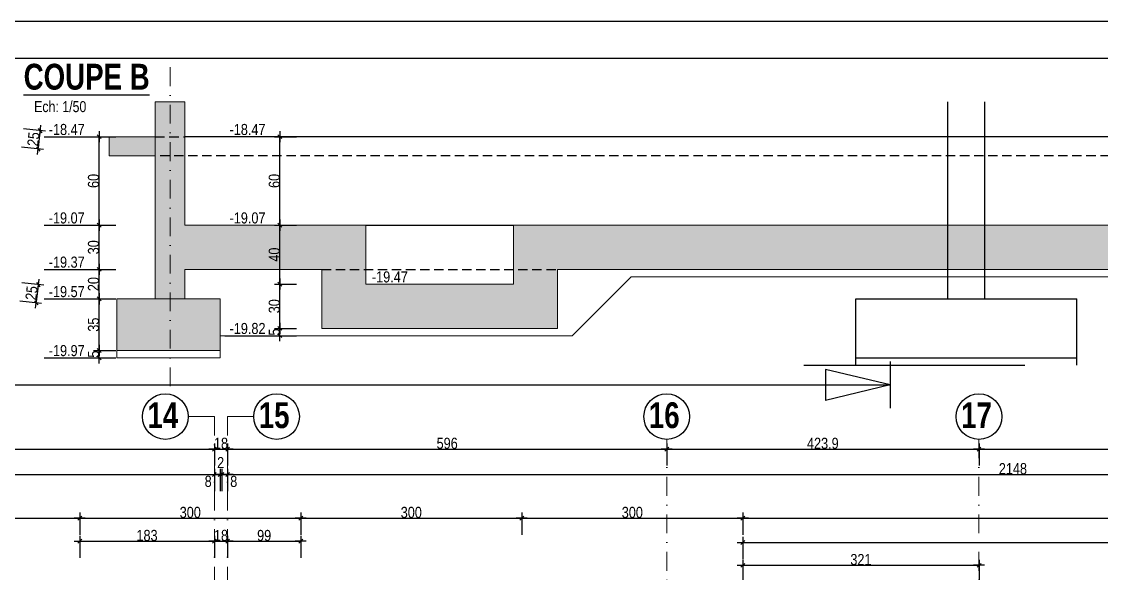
# Model space of a CAD drawing. Header units: centimetres. Extents: x -40 to 58779, y 2083 to 6283.
# Drawn here: x 54883 to 56349, y 5534 to 6283 of the extents above; entities that cross this region are included whole.
import ezdxf
from ezdxf.enums import TextEntityAlignment as Align

# ---------------------------------------------------------------- set-up
doc = ezdxf.new("R2010")
doc.units = ezdxf.units.CM
doc.header["$PDMODE"] = 1
doc.header["$PDSIZE"] = -2
doc.linetypes.add('CACHEX2', pattern=[19.05, 12.7, -6.35])
doc.linetypes.add('TIRETPTX2', pattern=[50.8, 25.4, -12.7, 0, -12.7])
for name, color, linetype in [('01_cote_gen', 4, 'Continuous'), ('01_linteaux', 2, 'Continuous'), ('01_poch_BN', 9, 'Continuous'), ('01_texte', 230, 'Continuous'), ('AA_COTES', 2, 'Continuous')]:
    doc.layers.add(name, color=color, linetype=linetype)
doc.layers.add('01_murs_coup', color=5, linetype='Continuous', lineweight=60)
doc.layers.add('01_tram_axes', color=2, linetype='TIRETPTX2', lineweight=9)
doc.styles.add('Arial Narrow', font='ARIALN.TTF')
doc.styles.add('impact', font='impact.ttf')
doc.styles.add('MATTE_TXT', font='arial.ttf')
doc.styles.add('STYLE2', font='ARIALN.TTF')
doc.dimstyles.new('JB25', dxfattribs={"dimscale": 0.1, "dimtxt": 150, "dimasz": 15, "dimexe": 0.1, "dimexo": 0.1, "dimgap": 0.09, "dimtad": 1, "dimdec": 1, "dimlfac": 0.5, "dimdsep": 46, "dimtxsty": 'STYLE2', "dimblk1": 'BOND_G', "dimblk2": 'BOND_D', "dimsah": 1, "dimcen": 1.5, "dimdle": 0.01, "dimse1": 1, "dimse2": 1, "dimclrd": 4, "dimclre": 2, "dimclrt": 6, "dimazin": 2, "dimtfac": 2.333333, "dimtdec": 1, "dimtix": 1, "dimtmove": 2, "dimatfit": 3, "dimldrblk": 'BOND_G', "dimfxl": 1, "dimtolj": 1, "dimtzin": 0, "dimarcsym": 0})
doc.dimstyles.new('JB50', dxfattribs={"dimscale": 0.1, "dimtxt": 150, "dimasz": 15, "dimexe": 0.1, "dimexo": 0.1, "dimgap": 0.09, "dimtad": 1, "dimdec": 1, "dimdsep": 46, "dimtxsty": 'STYLE2', "dimblk1": 'BOND_G', "dimblk2": 'BOND_D', "dimsah": 1, "dimcen": 1.5, "dimdle": 0.01, "dimse1": 1, "dimse2": 1, "dimclrd": 4, "dimclre": 2, "dimclrt": 6, "dimazin": 2, "dimtfac": 2.333333, "dimtdec": 1, "dimtix": 1, "dimtmove": 2, "dimatfit": 3, "dimldrblk": 'BOND_G', "dimfxl": 1, "dimtolj": 1, "dimtzin": 0, "dimarcsym": 0})

# ---------------------------------------------------------------- blocks, each defined once
blk = doc.blocks.new('BOND_G')
at = {"layer": 'AA_COTES', "color": 0}
for p, q in [((0, -5), (0, 15)), ((5, 0), (-5, 0)), ((1.77, 1.77), (-1.77, -1.77))]:
    blk.add_line(p, q, dxfattribs=at)
blk = doc.blocks.new('BOND_D')
at = {"layer": 'AA_COTES', "color": 0}
for p, q in [((5, 0), (-5, 0)), ((-1.77, -1.77), (1.77, 1.77)), ((0, 5), (0, -15))]:
    blk.add_line(p, q, dxfattribs=at)
blk = doc.blocks.new('*D1479')
at = {"layer": '01_cote_gen', "color": 4, "lineweight": -2, "transparency": 16777216}
blk.add_line((54543.4, 5703), (55143.4, 5703), dxfattribs=at)
at = {"layer": 'Defpoints', "color": 0, "lineweight": 0, "transparency": 16777216}
for p in [(55144.9, 5703), (55144.9, 5703), (54541.9, 5680.5)]:
    blk.add_point(p, dxfattribs=at)
at = {"layer": '01_cote_gen', "color": 4, "lineweight": -2, "transparency": 16777216, "xscale": 1.5, "yscale": 1.5, "zscale": 1.5, "rotation": 180}
blk.add_blockref('BOND_G', (54541.9, 5703), dxfattribs=at)
at = {"layer": '01_cote_gen', "color": 4, "lineweight": -2, "transparency": 16777216, "xscale": 1.5, "yscale": 1.5, "zscale": 1.5}
blk.add_blockref('BOND_D', (55144.9, 5703), dxfattribs=at)
at = {"layer": '01_cote_gen', "color": 6, "transparency": 16777216, "insert": (54843.4, 5710.7), "char_height": 15, "attachment_point": 5, "style": 'STYLE2'}
blk.add_mtext('\\A1;603', dxfattribs=at)
blk = doc.blocks.new('*D1480')
at = {"layer": '01_cote_gen', "color": 4, "lineweight": -2, "transparency": 16777216}
blk.add_line((55146.4, 5703), (55161.4, 5703), dxfattribs=at)
at = {"layer": 'Defpoints', "color": 0, "lineweight": 0, "transparency": 16777216}
for p in [(55162.9, 5703), (55162.9, 5695.9), (55144.9, 5680.5)]:
    blk.add_point(p, dxfattribs=at)
at = {"layer": '01_cote_gen', "color": 4, "lineweight": -2, "transparency": 16777216, "xscale": 1.5, "yscale": 1.5, "zscale": 1.5, "rotation": 180}
blk.add_blockref('BOND_G', (55144.9, 5703), dxfattribs=at)
at = {"layer": '01_cote_gen', "color": 4, "lineweight": -2, "transparency": 16777216, "xscale": 1.5, "yscale": 1.5, "zscale": 1.5}
blk.add_blockref('BOND_D', (55162.9, 5703), dxfattribs=at)
at = {"layer": '01_cote_gen', "color": 6, "transparency": 16777216, "insert": (55153.9, 5710.7), "char_height": 15, "attachment_point": 5, "style": 'STYLE2'}
blk.add_mtext('\\A1;18', dxfattribs=at)
blk = doc.blocks.new('*D1483')
at = {"layer": '01_cote_gen', "color": 4, "lineweight": -2, "transparency": 16777216}
blk.add_line((55164.4, 5703), (55757.4, 5703), dxfattribs=at)
at = {"layer": 'Defpoints', "color": 0, "lineweight": 0, "transparency": 16777216}
for p in [(55758.9, 5703), (55162.9, 5628.6), (55758.9, 5621)]:
    blk.add_point(p, dxfattribs=at)
at = {"layer": '01_cote_gen', "color": 4, "lineweight": -2, "transparency": 16777216, "xscale": 1.5, "yscale": 1.5, "zscale": 1.5, "rotation": 180}
blk.add_blockref('BOND_G', (55162.9, 5703), dxfattribs=at)
at = {"layer": '01_cote_gen', "color": 4, "lineweight": -2, "transparency": 16777216, "xscale": 1.5, "yscale": 1.5, "zscale": 1.5}
blk.add_blockref('BOND_D', (55758.9, 5703), dxfattribs=at)
at = {"layer": '01_cote_gen', "color": 6, "transparency": 16777216, "insert": (55460.9, 5710.7), "char_height": 15, "attachment_point": 5, "style": 'STYLE2'}
blk.add_mtext('\\A1;596', dxfattribs=at)
blk = doc.blocks.new('*D1484')
at = {"layer": '01_cote_gen', "color": 4, "lineweight": -2, "transparency": 16777216}
blk.add_line((55760.4, 5703), (56181.3, 5703), dxfattribs=at)
at = {"layer": 'Defpoints', "color": 0, "lineweight": 0, "transparency": 16777216}
for p in [(56182.8, 5703), (55758.9, 5695.5), (56182.8, 5687)]:
    blk.add_point(p, dxfattribs=at)
at = {"layer": '01_cote_gen', "color": 4, "lineweight": -2, "transparency": 16777216, "xscale": 1.5, "yscale": 1.5, "zscale": 1.5, "rotation": 180}
blk.add_blockref('BOND_G', (55758.9, 5703), dxfattribs=at)
at = {"layer": '01_cote_gen', "color": 4, "lineweight": -2, "transparency": 16777216, "xscale": 1.5, "yscale": 1.5, "zscale": 1.5}
blk.add_blockref('BOND_D', (56182.8, 5703), dxfattribs=at)
at = {"layer": '01_cote_gen', "color": 6, "transparency": 16777216, "insert": (55970.8, 5710.7), "char_height": 15, "attachment_point": 5, "style": 'STYLE2'}
blk.add_mtext('\\A1;423.9', dxfattribs=at)
blk = doc.blocks.new('*D1485')
at = {"layer": '01_cote_gen', "color": 4, "lineweight": -2, "transparency": 16777216}
blk.add_line((56184.3, 5703), (56781.3, 5703), dxfattribs=at)
at = {"layer": 'Defpoints', "color": 0, "lineweight": 0, "transparency": 16777216}
for p in [(56782.8, 5703), (56182.8, 5605.4), (56782.8, 5605.4)]:
    blk.add_point(p, dxfattribs=at)
at = {"layer": '01_cote_gen', "color": 4, "lineweight": -2, "transparency": 16777216, "xscale": 1.5, "yscale": 1.5, "zscale": 1.5, "rotation": 180}
blk.add_blockref('BOND_G', (56182.8, 5703), dxfattribs=at)
at = {"layer": '01_cote_gen', "color": 4, "lineweight": -2, "transparency": 16777216, "xscale": 1.5, "yscale": 1.5, "zscale": 1.5}
blk.add_blockref('BOND_D', (56782.8, 5703), dxfattribs=at)
at = {"layer": '01_cote_gen', "color": 6, "transparency": 16777216, "insert": (56482.8, 5710.7), "char_height": 15, "attachment_point": 5, "style": 'STYLE2'}
blk.add_mtext('\\A1;600.1', dxfattribs=at)
blk = doc.blocks.new('*D1487')
at = {"layer": '01_cote_gen', "color": 4, "lineweight": -2, "transparency": 16777216}
blk.add_line((51553.7, 5668.6), (55151.4, 5668.6), dxfattribs=at)
at = {"layer": 'Defpoints', "color": 0, "lineweight": 0, "transparency": 16777216}
for p in [(55152.9, 5668.6), (51552.2, 5480.7), (55152.9, 5479.6)]:
    blk.add_point(p, dxfattribs=at)
at = {"layer": '01_cote_gen', "color": 4, "lineweight": -2, "transparency": 16777216, "xscale": 1.5, "yscale": 1.5, "zscale": 1.5, "rotation": 180}
blk.add_blockref('BOND_G', (51552.2, 5668.6), dxfattribs=at)
at = {"layer": '01_cote_gen', "color": 4, "lineweight": -2, "transparency": 16777216, "xscale": 1.5, "yscale": 1.5, "zscale": 1.5}
blk.add_blockref('BOND_D', (55152.9, 5668.6), dxfattribs=at)
at = {"layer": '01_cote_gen', "color": 6, "lineweight": 0, "transparency": 16777216, "insert": (53352.5, 5676.3), "char_height": 15, "attachment_point": 5, "style": 'STYLE2'}
blk.add_mtext('\\A1;3600.7', dxfattribs=at)
blk = doc.blocks.new('*D1488')
at = {"layer": '01_cote_gen', "color": 4, "lineweight": -2, "transparency": 16777216}
for p, q in [((55151.4, 5668.6), (55149.9, 5668.6)), ((55154.9, 5668.6), (55152.9, 5668.6)), ((55156.4, 5668.6), (55157.9, 5668.6))]:
    blk.add_line(p, q, dxfattribs=at)
at = {"layer": 'Defpoints', "color": 0, "lineweight": 0, "transparency": 16777216}
for p in [(55152.9, 5668.6), (55152.9, 5479.6), (55154.9, 5479.6)]:
    blk.add_point(p, dxfattribs=at)
at = {"layer": '01_cote_gen', "color": 4, "lineweight": -2, "transparency": 16777216, "xscale": 1.5, "yscale": 1.5, "zscale": 1.5}
blk.add_blockref('BOND_D', (55152.9, 5668.6), dxfattribs=at)
at = {"layer": '01_cote_gen', "color": 4, "lineweight": -2, "transparency": 16777216, "xscale": 1.5, "yscale": 1.5, "zscale": 1.5, "rotation": 180}
blk.add_blockref('BOND_G', (55154.9, 5668.6), dxfattribs=at)
at = {"layer": '01_cote_gen', "color": 6, "lineweight": 0, "transparency": 16777216, "insert": (55153.4, 5684.7), "char_height": 15, "attachment_point": 5, "style": 'STYLE2'}
blk.add_mtext('\\A1;2', dxfattribs=at)
blk = doc.blocks.new('*D1489')
at = {"layer": '01_cote_gen', "color": 4, "lineweight": -2, "transparency": 16777216}
blk.add_line((55156.4, 5668.6), (57301.3, 5668.6), dxfattribs=at)
at = {"layer": 'Defpoints', "color": 0, "lineweight": 0, "transparency": 16777216}
for p in [(57302.8, 5668.6), (55154.9, 5479.6), (57302.8, 5460.9)]:
    blk.add_point(p, dxfattribs=at)
at = {"layer": '01_cote_gen', "color": 4, "lineweight": -2, "transparency": 16777216, "xscale": 1.5, "yscale": 1.5, "zscale": 1.5, "rotation": 180}
blk.add_blockref('BOND_G', (55154.9, 5668.6), dxfattribs=at)
at = {"layer": '01_cote_gen', "color": 4, "lineweight": -2, "transparency": 16777216, "xscale": 1.5, "yscale": 1.5, "zscale": 1.5}
blk.add_blockref('BOND_D', (57302.8, 5668.6), dxfattribs=at)
at = {"layer": '01_cote_gen', "color": 6, "lineweight": 0, "transparency": 16777216, "insert": (56228.8, 5676.3), "char_height": 15, "attachment_point": 5, "style": 'STYLE2'}
blk.add_mtext('\\A1;2148', dxfattribs=at)
blk = doc.blocks.new('*D1490')
at = {"layer": '01_cote_gen', "color": 4, "lineweight": -2, "transparency": 16777216}
blk.add_line((55156.4, 5668.6), (55161.4, 5668.6), dxfattribs=at)
at = {"layer": 'Defpoints', "color": 0, "lineweight": 0, "transparency": 16777216}
for p in [(55162.9, 5668.6), (55154.9, 5652.1), (55162.9, 5638.8)]:
    blk.add_point(p, dxfattribs=at)
at = {"layer": '01_cote_gen', "color": 4, "lineweight": -2, "transparency": 16777216, "xscale": 1.5, "yscale": 1.5, "zscale": 1.5, "rotation": 180}
blk.add_blockref('BOND_G', (55154.9, 5668.6), dxfattribs=at)
at = {"layer": '01_cote_gen', "color": 4, "lineweight": -2, "transparency": 16777216, "xscale": 1.5, "yscale": 1.5, "zscale": 1.5}
blk.add_blockref('BOND_D', (55162.9, 5668.6), dxfattribs=at)
at = {"layer": '01_cote_gen', "color": 6, "lineweight": 0, "transparency": 16777216, "insert": (55171.2, 5659), "char_height": 15, "attachment_point": 5, "style": 'STYLE2'}
blk.add_mtext('\\A1;8', dxfattribs=at)
blk = doc.blocks.new('*D1491')
at = {"layer": '01_cote_gen', "color": 4, "lineweight": -2, "transparency": 16777216}
blk.add_line((55146.4, 5668.6), (55151.4, 5668.6), dxfattribs=at)
at = {"layer": 'Defpoints', "color": 0, "lineweight": 0, "transparency": 16777216}
for p in [(55152.9, 5668.6), (55144.9, 5434.9), (55152.9, 5434.9)]:
    blk.add_point(p, dxfattribs=at)
at = {"layer": '01_cote_gen', "color": 4, "lineweight": -2, "transparency": 16777216, "xscale": 1.5, "yscale": 1.5, "zscale": 1.5, "rotation": 180}
blk.add_blockref('BOND_G', (55144.9, 5668.6), dxfattribs=at)
at = {"layer": '01_cote_gen', "color": 4, "lineweight": -2, "transparency": 16777216, "xscale": 1.5, "yscale": 1.5, "zscale": 1.5}
blk.add_blockref('BOND_D', (55152.9, 5668.6), dxfattribs=at)
at = {"layer": '01_cote_gen', "color": 6, "lineweight": 0, "transparency": 16777216, "insert": (55136.5, 5659.1), "char_height": 15, "attachment_point": 5, "style": 'STYLE2'}
blk.add_mtext('\\A1;8', dxfattribs=at)
blk = doc.blocks.new('*D1512')
at = {"layer": '01_cote_gen', "color": 4, "lineweight": -2, "transparency": 16777216}
blk.add_line((54663.7, 5609.3), (54960.7, 5609.3), dxfattribs=at)
at = {"layer": 'Defpoints', "color": 0, "lineweight": 0, "transparency": 16777216}
for p in [(54662.2, 5618.7), (54962.2, 5609.3), (54962.2, 5425.5)]:
    blk.add_point(p, dxfattribs=at)
at = {"layer": '01_cote_gen', "color": 4, "lineweight": -2, "transparency": 16777216, "xscale": 1.5, "yscale": 1.5, "zscale": 1.5, "rotation": 180}
blk.add_blockref('BOND_G', (54662.2, 5609.3), dxfattribs=at)
at = {"layer": '01_cote_gen', "color": 4, "lineweight": -2, "transparency": 16777216, "xscale": 1.5, "yscale": 1.5, "zscale": 1.5}
blk.add_blockref('BOND_D', (54962.2, 5609.3), dxfattribs=at)
at = {"layer": '01_cote_gen', "color": 6, "transparency": 16777216, "insert": (54812.2, 5617), "char_height": 15, "attachment_point": 5, "style": 'STYLE2'}
blk.add_mtext('\\A1;300', dxfattribs=at)
blk = doc.blocks.new('*D1515')
at = {"layer": '01_cote_gen', "color": 4, "lineweight": -2, "transparency": 16777216}
blk.add_line((54963.7, 5609.3), (55260.7, 5609.3), dxfattribs=at)
at = {"layer": 'Defpoints', "color": 0, "lineweight": 0, "transparency": 16777216}
for p in [(54962.2, 5616.9), (55262.2, 5609.3), (55262.2, 5400.8)]:
    blk.add_point(p, dxfattribs=at)
at = {"layer": '01_cote_gen', "color": 4, "lineweight": -2, "transparency": 16777216, "xscale": 1.5, "yscale": 1.5, "zscale": 1.5, "rotation": 180}
blk.add_blockref('BOND_G', (54962.2, 5609.3), dxfattribs=at)
at = {"layer": '01_cote_gen', "color": 4, "lineweight": -2, "transparency": 16777216, "xscale": 1.5, "yscale": 1.5, "zscale": 1.5}
blk.add_blockref('BOND_D', (55262.2, 5609.3), dxfattribs=at)
at = {"layer": '01_cote_gen', "color": 6, "transparency": 16777216, "insert": (55112.2, 5617), "char_height": 15, "attachment_point": 5, "style": 'STYLE2'}
blk.add_mtext('\\A1;300', dxfattribs=at)
blk = doc.blocks.new('*D1516')
at = {"layer": '01_cote_gen', "color": 4, "lineweight": -2, "transparency": 16777216}
blk.add_line((55263.7, 5609.3), (55560.7, 5609.3), dxfattribs=at)
at = {"layer": 'Defpoints', "color": 0, "lineweight": 0, "transparency": 16777216}
for p in [(55262.2, 5618.1), (55562.2, 5609.3), (55562.2, 5377.2)]:
    blk.add_point(p, dxfattribs=at)
at = {"layer": '01_cote_gen', "color": 4, "lineweight": -2, "transparency": 16777216, "xscale": 1.5, "yscale": 1.5, "zscale": 1.5, "rotation": 180}
blk.add_blockref('BOND_G', (55262.2, 5609.3), dxfattribs=at)
at = {"layer": '01_cote_gen', "color": 4, "lineweight": -2, "transparency": 16777216, "xscale": 1.5, "yscale": 1.5, "zscale": 1.5}
blk.add_blockref('BOND_D', (55562.2, 5609.3), dxfattribs=at)
at = {"layer": '01_cote_gen', "color": 6, "transparency": 16777216, "insert": (55412.2, 5617), "char_height": 15, "attachment_point": 5, "style": 'STYLE2'}
blk.add_mtext('\\A1;300', dxfattribs=at)
blk = doc.blocks.new('*D1517')
at = {"layer": '01_cote_gen', "color": 4, "lineweight": -2, "transparency": 16777216}
blk.add_line((55164.4, 5578), (55260.7, 5578), dxfattribs=at)
at = {"layer": 'Defpoints', "color": 0, "lineweight": 0, "transparency": 16777216}
for p in [(55262.2, 5578), (55162.9, 5566.8), (55262.2, 5566.8)]:
    blk.add_point(p, dxfattribs=at)
at = {"layer": '01_cote_gen', "color": 4, "lineweight": -2, "transparency": 16777216, "xscale": 1.5, "yscale": 1.5, "zscale": 1.5, "rotation": 180}
blk.add_blockref('BOND_G', (55162.9, 5578), dxfattribs=at)
at = {"layer": '01_cote_gen', "color": 4, "lineweight": -2, "transparency": 16777216, "xscale": 1.5, "yscale": 1.5, "zscale": 1.5}
blk.add_blockref('BOND_D', (55262.2, 5578), dxfattribs=at)
at = {"layer": '01_cote_gen', "color": 6, "transparency": 16777216, "insert": (55212.5, 5585.7), "char_height": 15, "attachment_point": 5, "style": 'STYLE2'}
blk.add_mtext('\\A1;99', dxfattribs=at)
blk = doc.blocks.new('*D1518')
at = {"layer": '01_cote_gen', "color": 4, "lineweight": -2, "transparency": 16777216}
blk.add_line((54963.7, 5578), (55143.4, 5578), dxfattribs=at)
at = {"layer": 'Defpoints', "color": 0, "lineweight": 0, "transparency": 16777216}
for p in [(54962.2, 5586.8), (55144.9, 5578), (55144.9, 5542.5)]:
    blk.add_point(p, dxfattribs=at)
at = {"layer": '01_cote_gen', "color": 4, "lineweight": -2, "transparency": 16777216, "xscale": 1.5, "yscale": 1.5, "zscale": 1.5, "rotation": 180}
blk.add_blockref('BOND_G', (54962.2, 5578), dxfattribs=at)
at = {"layer": '01_cote_gen', "color": 4, "lineweight": -2, "transparency": 16777216, "xscale": 1.5, "yscale": 1.5, "zscale": 1.5}
blk.add_blockref('BOND_D', (55144.9, 5578), dxfattribs=at)
at = {"layer": '01_cote_gen', "color": 6, "transparency": 16777216, "insert": (55053.5, 5585.7), "char_height": 15, "attachment_point": 5, "style": 'STYLE2'}
blk.add_mtext('\\A1;183', dxfattribs=at)
blk = doc.blocks.new('*D1519')
at = {"layer": '01_cote_gen', "color": 4, "lineweight": -2, "transparency": 16777216}
blk.add_line((55146.4, 5578), (55161.4, 5578), dxfattribs=at)
at = {"layer": 'Defpoints', "color": 0, "lineweight": 0, "transparency": 16777216}
for p in [(55144.9, 5570.5), (55162.9, 5578), (55162.9, 5570.5)]:
    blk.add_point(p, dxfattribs=at)
at = {"layer": '01_cote_gen', "color": 4, "lineweight": -2, "transparency": 16777216, "xscale": 1.5, "yscale": 1.5, "zscale": 1.5, "rotation": 180}
blk.add_blockref('BOND_G', (55144.9, 5578), dxfattribs=at)
at = {"layer": '01_cote_gen', "color": 4, "lineweight": -2, "transparency": 16777216, "xscale": 1.5, "yscale": 1.5, "zscale": 1.5}
blk.add_blockref('BOND_D', (55162.9, 5578), dxfattribs=at)
at = {"layer": '01_cote_gen', "color": 6, "transparency": 16777216, "insert": (55153.9, 5585.7), "char_height": 15, "attachment_point": 5, "style": 'STYLE2'}
blk.add_mtext('\\A1;18', dxfattribs=at)
blk = doc.blocks.new('*D1520')
at = {"layer": '01_cote_gen', "color": 4, "lineweight": -2, "transparency": 16777216}
blk.add_line((55563.7, 5609.3), (55860.7, 5609.3), dxfattribs=at)
at = {"layer": 'Defpoints', "color": 0, "lineweight": 0, "transparency": 16777216}
for p in [(55562.2, 5616.8), (55862.2, 5609.3), (55862.2, 5443)]:
    blk.add_point(p, dxfattribs=at)
at = {"layer": '01_cote_gen', "color": 4, "lineweight": -2, "transparency": 16777216, "xscale": 1.5, "yscale": 1.5, "zscale": 1.5, "rotation": 180}
blk.add_blockref('BOND_G', (55562.2, 5609.3), dxfattribs=at)
at = {"layer": '01_cote_gen', "color": 4, "lineweight": -2, "transparency": 16777216, "xscale": 1.5, "yscale": 1.5, "zscale": 1.5}
blk.add_blockref('BOND_D', (55862.2, 5609.3), dxfattribs=at)
at = {"layer": '01_cote_gen', "color": 6, "transparency": 16777216, "insert": (55712.2, 5617), "char_height": 15, "attachment_point": 5, "style": 'STYLE2'}
blk.add_mtext('\\A1;300', dxfattribs=at)
blk = doc.blocks.new('*D1521')
at = {"layer": '01_cote_gen', "color": 4, "lineweight": -2, "transparency": 16777216}
blk.add_line((55863.7, 5609.3), (57320.6, 5609.3), dxfattribs=at)
at = {"layer": 'Defpoints', "color": 0, "lineweight": 0, "transparency": 16777216}
for p in [(55862.2, 5617.7), (57322.1, 5609.3), (57322.1, 5440.7)]:
    blk.add_point(p, dxfattribs=at)
at = {"layer": '01_cote_gen', "color": 4, "lineweight": -2, "transparency": 16777216, "xscale": 1.5, "yscale": 1.5, "zscale": 1.5, "rotation": 180}
blk.add_blockref('BOND_G', (55862.2, 5609.3), dxfattribs=at)
at = {"layer": '01_cote_gen', "color": 4, "lineweight": -2, "transparency": 16777216, "xscale": 1.5, "yscale": 1.5, "zscale": 1.5}
blk.add_blockref('BOND_D', (57322.1, 5609.3), dxfattribs=at)
at = {"layer": '01_cote_gen', "color": 6, "transparency": 16777216, "insert": (56592.1, 5617), "char_height": 15, "attachment_point": 5, "style": 'STYLE2'}
blk.add_mtext('\\A1;1460', dxfattribs=at)
blk = doc.blocks.new('*D1522')
at = {"layer": '01_cote_gen', "color": 4, "lineweight": -2, "transparency": 16777216}
blk.add_line((55863.7, 5576.3), (57270.3, 5576.3), dxfattribs=at)
at = {"layer": 'Defpoints', "color": 0, "lineweight": 0, "transparency": 16777216}
for p in [(55862.2, 5586.8), (57271.8, 5576.3), (57271.8, 5440.7)]:
    blk.add_point(p, dxfattribs=at)
at = {"layer": '01_cote_gen', "color": 4, "lineweight": -2, "transparency": 16777216, "xscale": 1.5, "yscale": 1.5, "zscale": 1.5, "rotation": 180}
blk.add_blockref('BOND_G', (55862.2, 5576.3), dxfattribs=at)
at = {"layer": '01_cote_gen', "color": 4, "lineweight": -2, "transparency": 16777216, "xscale": 1.5, "yscale": 1.5, "zscale": 1.5}
blk.add_blockref('BOND_D', (57271.8, 5576.3), dxfattribs=at)
at = {"layer": '01_cote_gen', "color": 6, "transparency": 16777216, "insert": (56567, 5583.9), "char_height": 15, "attachment_point": 5, "style": 'STYLE2'}
blk.add_mtext('\\A1;1409.7', dxfattribs=at)
blk = doc.blocks.new('*D1523')
at = {"layer": '01_cote_gen', "color": 4, "lineweight": -2, "transparency": 16777216}
blk.add_line((55863.7, 5545.3), (56181.4, 5545.3), dxfattribs=at)
at = {"layer": 'Defpoints', "color": 0, "lineweight": 0, "transparency": 16777216}
for p in [(55862.2, 5553.8), (56182.9, 5545.3), (56182.9, 5537.3)]:
    blk.add_point(p, dxfattribs=at)
at = {"layer": '01_cote_gen', "color": 4, "lineweight": -2, "transparency": 16777216, "xscale": 1.5, "yscale": 1.5, "zscale": 1.5, "rotation": 180}
blk.add_blockref('BOND_G', (55862.2, 5545.3), dxfattribs=at)
at = {"layer": '01_cote_gen', "color": 4, "lineweight": -2, "transparency": 16777216, "xscale": 1.5, "yscale": 1.5, "zscale": 1.5}
blk.add_blockref('BOND_D', (56182.9, 5545.3), dxfattribs=at)
at = {"layer": '01_cote_gen', "color": 6, "transparency": 16777216, "insert": (56022.5, 5553), "char_height": 15, "attachment_point": 5, "style": 'STYLE2'}
blk.add_mtext('\\A1;321', dxfattribs=at)
blk = doc.blocks.new('*D1839')
at = {"layer": '01_cote_gen', "color": 4, "lineweight": -2, "ltscale": 0.2, "transparency": 16777216}
blk.add_line((54988.5, 5948.3), (54988.5, 6005.3), dxfattribs=at)
at = {"layer": 'Defpoints', "color": 0, "lineweight": 0, "ltscale": 0.2, "transparency": 16777216}
for p in [(54988.5, 6006.8), (55120.7, 6006.8), (55120.7, 5946.8)]:
    blk.add_point(p, dxfattribs=at)
at = {"layer": '01_cote_gen', "color": 4, "lineweight": -2, "ltscale": 0.2, "transparency": 16777216, "xscale": 1.5, "yscale": 1.5, "zscale": 1.5}
for name, p, rotation in [('BOND_D', (54988.5, 6006.8), 90), ('BOND_G', (54988.5, 5946.8), 270)]:
    blk.add_blockref(name, p, dxfattribs=dict(at, rotation=rotation))
at = {"layer": '01_cote_gen', "color": 6, "lineweight": 0, "ltscale": 0.2, "transparency": 16777216, "insert": (54980.9, 5976.8), "char_height": 15, "attachment_point": 5, "rotation": 90, "style": 'STYLE2'}
blk.add_mtext('\\A1;30', dxfattribs=at)
blk = doc.blocks.new('*D1840')
at = {"layer": '01_cote_gen', "color": 4, "lineweight": -2, "ltscale": 0.2, "transparency": 16777216}
blk.add_line((54988.5, 6008.3), (54988.5, 6125.3), dxfattribs=at)
at = {"layer": 'Defpoints', "color": 0, "lineweight": 0, "ltscale": 0.2, "transparency": 16777216}
for p in [(54988.5, 6126.8), (55026.4, 6126.8), (55120.7, 6006.8)]:
    blk.add_point(p, dxfattribs=at)
at = {"layer": '01_cote_gen', "color": 4, "lineweight": -2, "ltscale": 0.2, "transparency": 16777216, "xscale": 1.5, "yscale": 1.5, "zscale": 1.5}
for name, p, rotation in [('BOND_D', (54988.5, 6126.8), 90), ('BOND_G', (54988.5, 6006.8), 270)]:
    blk.add_blockref(name, p, dxfattribs=dict(at, rotation=rotation))
at = {"layer": '01_cote_gen', "color": 6, "lineweight": 0, "ltscale": 0.2, "transparency": 16777216, "insert": (54980.9, 6066.8), "char_height": 15, "attachment_point": 5, "rotation": 90, "style": 'STYLE2'}
blk.add_mtext('\\A1;60', dxfattribs=at)
blk = doc.blocks.new('*D1841')
at = {"layer": '01_cote_gen', "color": 4, "lineweight": -2, "ltscale": 0.2, "transparency": 16777216}
blk.add_line((54988.5, 5908.3), (54988.5, 5945.3), dxfattribs=at)
at = {"layer": 'Defpoints', "color": 0, "lineweight": 0, "ltscale": 0.2, "transparency": 16777216}
for p in [(54988.5, 5946.8), (55011, 5946.8), (55028.7, 5906.8)]:
    blk.add_point(p, dxfattribs=at)
at = {"layer": '01_cote_gen', "color": 4, "lineweight": -2, "ltscale": 0.2, "transparency": 16777216, "xscale": 1.5, "yscale": 1.5, "zscale": 1.5}
for name, p, rotation in [('BOND_D', (54988.5, 5946.8), 90), ('BOND_G', (54988.5, 5906.8), 270)]:
    blk.add_blockref(name, p, dxfattribs=dict(at, rotation=rotation))
at = {"layer": '01_cote_gen', "color": 6, "lineweight": 0, "ltscale": 0.2, "transparency": 16777216, "insert": (54980.9, 5926.8), "char_height": 15, "attachment_point": 5, "rotation": 90, "style": 'STYLE2'}
blk.add_mtext('\\A1;20', dxfattribs=at)
blk = doc.blocks.new('*D1842')
at = {"layer": '01_cote_gen', "color": 4, "lineweight": -2, "ltscale": 0.2, "transparency": 16777216}
blk.add_line((54988.5, 5838.3), (54988.5, 5905.3), dxfattribs=at)
at = {"layer": 'Defpoints', "color": 0, "lineweight": 0, "ltscale": 0.2, "transparency": 16777216}
for p in [(54988.5, 5906.8), (55028.7, 5906.8), (55028.7, 5836.8)]:
    blk.add_point(p, dxfattribs=at)
at = {"layer": '01_cote_gen', "color": 4, "lineweight": -2, "ltscale": 0.2, "transparency": 16777216, "xscale": 1.5, "yscale": 1.5, "zscale": 1.5}
for name, p, rotation in [('BOND_D', (54988.5, 5906.8), 90), ('BOND_G', (54988.5, 5836.8), 270)]:
    blk.add_blockref(name, p, dxfattribs=dict(at, rotation=rotation))
at = {"layer": '01_cote_gen', "color": 6, "lineweight": 0, "ltscale": 0.2, "transparency": 16777216, "insert": (54980.9, 5871.8), "char_height": 15, "attachment_point": 5, "rotation": 90, "style": 'STYLE2'}
blk.add_mtext('\\A1;35', dxfattribs=at)
blk = doc.blocks.new('*D1843')
at = {"layer": '01_cote_gen', "color": 4, "lineweight": -2, "ltscale": 0.2, "transparency": 16777216}
blk.add_line((54988.5, 5828.3), (54988.5, 5835.3), dxfattribs=at)
at = {"layer": 'Defpoints', "color": 0, "lineweight": 0, "ltscale": 0.2, "transparency": 16777216}
for p in [(54988.5, 5836.8), (55028.7, 5836.8), (55028.7, 5826.8)]:
    blk.add_point(p, dxfattribs=at)
at = {"layer": '01_cote_gen', "color": 4, "lineweight": -2, "ltscale": 0.2, "transparency": 16777216, "xscale": 1.5, "yscale": 1.5, "zscale": 1.5}
for name, p, rotation in [('BOND_D', (54988.5, 5836.8), 90), ('BOND_G', (54988.5, 5826.8), 270)]:
    blk.add_blockref(name, p, dxfattribs=dict(at, rotation=rotation))
at = {"layer": '01_cote_gen', "color": 6, "lineweight": 0, "ltscale": 0.2, "transparency": 16777216, "insert": (54980.9, 5831.8), "char_height": 15, "attachment_point": 5, "rotation": 90, "style": 'STYLE2'}
blk.add_mtext('\\A1;5', dxfattribs=at)
blk = doc.blocks.new('*D1844')
at = {"layer": '01_cote_gen', "color": 4, "lineweight": -2, "ltscale": 0.2, "transparency": 16777216}
blk.add_line((55233.9, 5868.3), (55233.9, 5925.3), dxfattribs=at)
at = {"layer": 'Defpoints', "color": 0, "lineweight": 0, "ltscale": 0.2, "transparency": 16777216}
for p in [(55233.9, 5926.8), (55438, 5926.8), (55360.2, 5866.8)]:
    blk.add_point(p, dxfattribs=at)
at = {"layer": '01_cote_gen', "color": 4, "lineweight": -2, "ltscale": 0.2, "transparency": 16777216, "xscale": 1.5, "yscale": 1.5, "zscale": 1.5}
for name, p, rotation in [('BOND_D', (55233.9, 5926.8), 90), ('BOND_G', (55233.9, 5866.8), 270)]:
    blk.add_blockref(name, p, dxfattribs=dict(at, rotation=rotation))
at = {"layer": '01_cote_gen', "color": 6, "lineweight": 0, "ltscale": 0.2, "transparency": 16777216, "insert": (55226.3, 5896.8), "char_height": 15, "attachment_point": 5, "rotation": 90, "style": 'STYLE2'}
blk.add_mtext('\\A1;30', dxfattribs=at)
blk = doc.blocks.new('*D1845')
at = {"layer": '01_cote_gen', "color": 4, "lineweight": -2, "ltscale": 0.2, "transparency": 16777216}
blk.add_line((55233.9, 5928.3), (55233.9, 6005.3), dxfattribs=at)
at = {"layer": 'Defpoints', "color": 0, "lineweight": 0, "ltscale": 0.2, "transparency": 16777216}
for p in [(55233.9, 6006.8), (55245.5, 6006.8), (55256.4, 5926.8)]:
    blk.add_point(p, dxfattribs=at)
at = {"layer": '01_cote_gen', "color": 4, "lineweight": -2, "ltscale": 0.2, "transparency": 16777216, "xscale": 1.5, "yscale": 1.5, "zscale": 1.5}
for name, p, rotation in [('BOND_D', (55233.9, 6006.8), 90), ('BOND_G', (55233.9, 5926.8), 270)]:
    blk.add_blockref(name, p, dxfattribs=dict(at, rotation=rotation))
at = {"layer": '01_cote_gen', "color": 6, "lineweight": 0, "ltscale": 0.2, "transparency": 16777216, "insert": (55226.3, 5966.8), "char_height": 15, "attachment_point": 5, "rotation": 90, "style": 'STYLE2'}
blk.add_mtext('\\A1;40', dxfattribs=at)
blk = doc.blocks.new('*D1846')
at = {"layer": '01_cote_gen', "color": 4, "lineweight": -2, "ltscale": 0.2, "transparency": 16777216}
blk.add_line((55233.9, 6008.3), (55233.9, 6125.3), dxfattribs=at)
at = {"layer": 'Defpoints', "color": 0, "lineweight": 0, "ltscale": 0.2, "transparency": 16777216}
for p in [(55233.9, 6126.8), (55257, 6126.8), (55266.7, 6006.8)]:
    blk.add_point(p, dxfattribs=at)
at = {"layer": '01_cote_gen', "color": 4, "lineweight": -2, "ltscale": 0.2, "transparency": 16777216, "xscale": 1.5, "yscale": 1.5, "zscale": 1.5}
for name, p, rotation in [('BOND_D', (55233.9, 6126.8), 90), ('BOND_G', (55233.9, 6006.8), 270)]:
    blk.add_blockref(name, p, dxfattribs=dict(at, rotation=rotation))
at = {"layer": '01_cote_gen', "color": 6, "lineweight": 0, "ltscale": 0.2, "transparency": 16777216, "insert": (55226.3, 6066.8), "char_height": 15, "attachment_point": 5, "rotation": 90, "style": 'STYLE2'}
blk.add_mtext('\\A1;60', dxfattribs=at)
blk = doc.blocks.new('*D1847')
at = {"layer": '01_cote_gen', "color": 4, "lineweight": -2, "ltscale": 0.2, "transparency": 16777216}
blk.add_line((55233.9, 5858.3), (55233.9, 5865.3), dxfattribs=at)
at = {"layer": 'Defpoints', "color": 0, "lineweight": 0, "ltscale": 0.2, "transparency": 16777216}
for p in [(55233.9, 5866.8), (55377.6, 5866.8), (55380.9, 5856.8)]:
    blk.add_point(p, dxfattribs=at)
at = {"layer": '01_cote_gen', "color": 4, "lineweight": -2, "ltscale": 0.2, "transparency": 16777216, "xscale": 1.5, "yscale": 1.5, "zscale": 1.5}
for name, p, rotation in [('BOND_D', (55233.9, 5866.8), 90), ('BOND_G', (55233.9, 5856.8), 270)]:
    blk.add_blockref(name, p, dxfattribs=dict(at, rotation=rotation))
at = {"layer": '01_cote_gen', "color": 6, "lineweight": 0, "ltscale": 0.2, "transparency": 16777216, "insert": (55226.3, 5861.8), "char_height": 15, "attachment_point": 5, "rotation": 90, "style": 'STYLE2'}
blk.add_mtext('\\A1;5', dxfattribs=at)
blk = doc.blocks.new('*D1914')
at = {"layer": '01_cote_gen', "color": 4, "lineweight": -2, "ltscale": 0.2, "transparency": 16777216}
blk.add_line((54905.6, 5924.7), (54903.2, 5902.9), dxfattribs=at)
at = {"layer": 'Defpoints', "color": 0, "lineweight": 0, "ltscale": 0.2, "transparency": 16777216}
for p in [(54864.8, 5930.8), (54862, 5905.9), (54903, 5901.4)]:
    blk.add_point(p, dxfattribs=at)
at = {"layer": '01_cote_gen', "color": 4, "lineweight": -2, "ltscale": 0.2, "transparency": 16777216, "xscale": 1.5, "yscale": 1.5, "zscale": 1.5}
for name, p, rotation in [('BOND_G', (54905.8, 5926.2), 83.69581806512765), ('BOND_D', (54903, 5901.4), 263.6958180651276)]:
    blk.add_blockref(name, p, dxfattribs=dict(at, rotation=rotation))
at = {"layer": '01_cote_gen', "color": 6, "lineweight": 0, "ltscale": 0.2, "transparency": 16777216, "insert": (54896.8, 5914.7), "char_height": 15, "attachment_point": 5, "rotation": 83.6958, "style": 'STYLE2'}
blk.add_mtext('\\A1;25', dxfattribs=at)
blk = doc.blocks.new('*D1906')
at = {"layer": '01_cote_gen', "color": 4, "lineweight": -2, "ltscale": 0.2, "transparency": 16777216}
blk.add_line((54908.1, 6133.6), (54905.7, 6111.7), dxfattribs=at)
at = {"layer": 'Defpoints', "color": 0, "lineweight": 0, "ltscale": 0.2, "transparency": 16777216}
for p in [(54867.3, 6139.6), (54864.6, 6114.7), (54905.6, 6110.2)]:
    blk.add_point(p, dxfattribs=at)
at = {"layer": '01_cote_gen', "color": 4, "lineweight": -2, "ltscale": 0.2, "transparency": 16777216, "xscale": 1.5, "yscale": 1.5, "zscale": 1.5}
for name, p, rotation in [('BOND_G', (54908.3, 6135), 83.69581806512765), ('BOND_D', (54905.6, 6110.2), 263.6958180651276)]:
    blk.add_blockref(name, p, dxfattribs=dict(at, rotation=rotation))
at = {"layer": '01_cote_gen', "color": 6, "lineweight": 0, "ltscale": 0.2, "transparency": 16777216, "insert": (54899.3, 6123.5), "char_height": 15, "attachment_point": 5, "rotation": 83.6958, "style": 'STYLE2'}
blk.add_mtext('\\A1;25', dxfattribs=at)

msp = doc.modelspace()

# ---------------------------------------------------------------- hatches: boundary and pattern name
at = {"layer": '01_poch_BN', "lineweight": 0, "ltscale": 0.2}
h = msp.add_hatch(color=256, dxfattribs=at)
h.dxf.hatch_style = 1
h.paths.add_polyline_path([(55064.71, 6126.8), (55002.16, 6126.8), (55002.16, 6100.8), (55064.71, 6100.8)])
h.paths.add_polyline_path([(55084.71, 6126.8), (55064.71, 6126.8), (55064.71, 6100.8), (55084.71, 6100.8)])
h.paths.add_polyline_path([(55084.71, 6174.09), (55064.71, 6174.09), (55064.71, 6126.8), (55084.71, 6126.8)])
h.paths.add_polyline_path([(55104.71, 6174.09), (55084.71, 6174.09), (55084.71, 6126.8), (55104.71, 6126.8)])
h.paths.add_polyline_path([(55104.71, 6126.8), (55084.71, 6126.8), (55084.71, 6100.8), (55104.71, 6100.8)])
h.paths.add_polyline_path([(55104.71, 6100.8), (55084.71, 6100.8), (55084.71, 5906.8), (55104.71, 5906.8), (55104.71, 5946.8), (55290.71, 5946.8), (55350.71, 5946.8), (55350.71, 6006.8), (55104.71, 6006.8)])
h.paths.add_polyline_path([(55084.71, 6100.8), (55064.71, 6100.8), (55064.71, 5906.8), (55084.71, 5906.8)])
h.paths.add_polyline_path([(55152.69, 5906.8), (55084.71, 5906.8), (55084.71, 5836.8), (55152.69, 5836.8)])
h.paths.add_polyline_path([(55084.71, 5906.8), (55064.71, 5906.8), (55012.69, 5906.8), (55012.69, 5836.8), (55084.71, 5836.8)])
h.paths.add_polyline_path([(55610.71, 5946.8), (55550.71, 5946.8), (55550.71, 5926.8), (55350.71, 5926.8), (55350.71, 5946.8), (55290.71, 5946.8), (55290.71, 5866.8), (55610.71, 5866.8)])
h.paths.add_polyline_path([(56140.61, 6006.8), (55550.71, 6006.8), (55550.71, 5946.8), (55610.71, 5946.8), (56140.61, 5946.8)])
h.paths.add_polyline_path([(56190.61, 6006.8), (56140.61, 6006.8), (56140.61, 5946.8), (56190.61, 5946.8)])
h.paths.add_polyline_path([(56600.69, 6174.09), (56550.69, 6174.09), (56550.69, 6006.8), (56190.61, 6006.8), (56190.61, 5946.8), (56550.69, 5946.8), (56550.69, 5906.8), (56600.69, 5906.8)])
h.paths.add_polyline_path([(56623.67, 5906.8), (56523.67, 5906.8), (56523.67, 5846.8), (56623.67, 5846.8)])

# ---------------------------------------------------------------- linework, layer by layer
at = {"layer": '01_cote_gen'}
msp.add_line((58779.3, 6282.97), (51358.18, 6282.97), dxfattribs=at)
at = {"layer": '01_linteaux', "ltscale": 0.5}
for p, q in [((56140.61, 5906.8), (56140.61, 6174.09)), ((56190.61, 5906.8), (56190.61, 6174.09)), ((56550.69, 6126.8), (55104.71, 6126.8)), ((55350.71, 6006.8), (55550.71, 6006.8)), ((56015.61, 5816.8), (56015.61, 5906.8)), ((56015.61, 5906.8), (56315.61, 5906.8)), ((56315.61, 5816.8), (56315.61, 5906.8)), ((56015.61, 5826.8), (56315.61, 5826.8)), ((55945.11, 5816.8), (56245.11, 5816.8))]:
    msp.add_line(p, q, dxfattribs=at)
at = {"layer": '01_linteaux', "linetype": 'CACHEX2'}
for p, q in [((55064.71, 6126.8), (55104.71, 6126.8)), ((56550.69, 6100.8), (55064.71, 6100.8)), ((55290.71, 5946.8), (55610.71, 5946.8))]:
    msp.add_line(p, q, dxfattribs=at)
at = {"layer": '01_murs_coup', "lineweight": 0}
for p, q in [((55064.71, 5906.8), (55064.71, 6174.09)), ((55104.71, 6006.8), (55104.71, 6174.09)), ((55002.16, 6126.8), (55064.71, 6126.8)), ((55002.16, 6100.8), (55064.71, 6100.8)), ((55104.71, 6006.8), (55350.71, 6006.8)), ((55350.71, 5926.8), (55350.71, 6006.8)), ((55550.71, 5926.8), (55550.71, 6006.8)), ((55550.71, 6006.8), (56550.69, 6006.8)), ((55104.71, 5946.8), (55290.71, 5946.8)), ((55104.71, 5906.8), (55104.71, 5946.8)), ((55290.71, 5866.8), (55290.71, 5946.8)), ((55610.71, 5946.8), (56550.69, 5946.8)), ((55610.71, 5866.8), (55610.71, 5946.8)), ((55710.71, 5936.8), (55630.71, 5856.8)), ((55710.71, 5936.8), (56493.67, 5936.8)), ((55350.71, 5926.8), (55550.71, 5926.8)), ((55012.69, 5826.8), (55012.69, 5906.8)), ((55012.69, 5906.8), (55152.69, 5906.8)), ((55152.69, 5826.8), (55152.69, 5906.8)), ((55290.71, 5866.8), (55610.71, 5866.8)), ((55152.69, 5856.8), (55630.71, 5856.8)), ((55012.69, 5836.8), (55152.69, 5836.8)), ((55012.69, 5826.8), (55152.69, 5826.8))]:
    msp.add_line(p, q, dxfattribs=at)
at = {"layer": '01_poch_BN', "lineweight": 0, "ltscale": 0.2}
for p, q in [((55064.71, 6174.09), (55104.71, 6174.09)), ((55002.16, 6126.8), (55002.16, 6100.8))]:
    msp.add_line(p, q, dxfattribs=at)
at = {"layer": '01_texte'}
for p, q in [((58729.3, 6232.97), (51408.18, 6232.97)), ((54913.75, 6126.8), (54981.03, 6126.8)), ((54913.75, 6006.8), (54981.03, 6006.8)), ((54913.75, 5946.8), (54981.03, 5946.8)), ((54913.75, 5906.8), (54981.03, 5906.8)), ((55159.16, 5856.8), (55226.44, 5856.8)), ((54913.75, 5826.8), (54981.03, 5826.8)), ((56062.3, 5821.69), (56062.3, 5758.43)), ((56062.3, 5790.06), (55974.35, 5811.01)), ((55974.35, 5811.01), (55974.35, 5769.1)), ((51555.15, 5790.06), (56062.3, 5790.06)), ((56062.3, 5790.06), (55974.35, 5769.1))]:
    msp.add_line(p, q, dxfattribs=at)
for centre in [(55078.35, 5747.02), (55229.38, 5747.02), (55758.87, 5747.02), (56182.77, 5747.02)]:
    msp.add_circle(centre, 30.98, dxfattribs=at)
at = {"layer": '01_tram_axes'}
for p, q in [((55084.71, 5788.37), (55084.71, 6238.11)), ((55144.87, 5747.02), (55144.87, 2230.67)), ((55162.87, 5747.02), (55162.87, 2230.67)), ((55758.87, 5716.04), (55758.87, 2230.67)), ((56182.77, 5716.04), (56182.77, 2230.67))]:
    msp.add_line(p, q, dxfattribs=at)
at = {"layer": '01_tram_axes', "ltscale": 2}
for p, q in [((55109.33, 5747.02), (55144.87, 5747.02)), ((55162.87, 5747.02), (55198.4, 5747.02))]:
    msp.add_line(p, q, dxfattribs=at)

# ---------------------------------------------------------------- texts
at = {"layer": '01_texte', "style": 'impact'}
msp.add_text('%%UCOUPE B', height=35, dxfattribs=at).set_placement((54971.56, 6180.2), align=Align.BOTTOM_CENTER)
at = {"layer": '01_texte', "style": 'MATTE_TXT', "width": 0.8}
msp.add_text('Ech: 1/50', height=15, dxfattribs=at).set_placement((54935.68, 6155.64), align=Align.BOTTOM_CENTER)
at = {"layer": '01_texte', "style": 'Arial Narrow'}
for s, p in [('-18.47', (54920.15, 6129.1)), ('-18.47', (55165.56, 6129.1)), ('-19.07', (54920.15, 6009.1)), ('-19.07', (55165.56, 6009.1)), ('-19.37', (54920.15, 5949.1)), ('-19.47', (55358.76, 5929.1)), ('-19.57', (54920.15, 5909.1)), ('-19.82', (55165.56, 5859.1)), ('-19.97', (54920.15, 5829.1))]:
    msp.add_text(s, height=15, dxfattribs=at).set_placement(p)
at = {"layer": '01_texte', "style": 'impact'}
for s, p in [('14', (55075.01, 5748.9)), ('15', (55226.04, 5748.9)), ('16', (55755.53, 5748.9)), ('17', (56179.43, 5748.9))]:
    msp.add_text(s, height=35, dxfattribs=at).set_placement(p, align=Align.MIDDLE_CENTER)

# ---------------------------------------------------------------- dimensions: what is measured, and where the dimension line sits
at = {"layer": '01_cote_gen', "lineweight": 0, "ltscale": 0.2}
for p1, p2, picture, middle in [((54867.3, 6139.58), (54864.56, 6114.73), '*D1906', (54899.3, 6123.47)), ((54864.77, 5930.77), (54862.03, 5905.92), '*D1914', (54896.77, 5914.66))]:
    dim = msp.add_aligned_dim(p1=p1, p2=p2, distance=41.24, dimstyle='JB50', dxfattribs=at)
    dim.commit()
    dim.dimension.update_dxf_attribs({"geometry": picture, "text_midpoint": middle})
for base, p1, p2, picture, middle in [((54988.53, 6126.8), (55120.71, 6006.8), (55026.45, 6126.8), '*D1840', (54980.87, 6066.8)), ((55233.94, 6126.8), (55266.66, 6006.8), (55257.04, 6126.8), '*D1846', (55226.27, 6066.8)), ((54988.53, 6006.8), (55120.71, 5946.8), (55120.71, 6006.8), '*D1839', (54980.87, 5976.8)), ((55233.94, 6006.8), (55256.44, 5926.8), (55245.49, 6006.8), '*D1845', (55226.27, 5966.8)), ((54988.53, 5946.8), (55028.69, 5906.8), (55011.03, 5946.8), '*D1841', (54980.87, 5926.8)), ((55233.94, 5926.8), (55360.2, 5866.8), (55437.95, 5926.8), '*D1844', (55226.27, 5896.8)), ((54988.53, 5906.8), (55028.69, 5836.8), (55028.69, 5906.8), '*D1842', (54980.87, 5871.8)), ((55233.94, 5866.8), (55380.93, 5856.8), (55377.63, 5866.8), '*D1847', (55226.3, 5861.8)), ((54988.53, 5836.8), (55028.69, 5826.8), (55028.69, 5836.8), '*D1843', (54980.9, 5831.8))]:
    dim = msp.add_linear_dim(base=base, p1=p1, p2=p2, angle=90, dimstyle='JB25', dxfattribs=at)
    dim.commit()
    dim.dimension.update_dxf_attribs({"geometry": picture, "text_midpoint": middle})
at = {"layer": '01_cote_gen'}
for base, p1, p2, picture, middle in [((55144.87, 5703.03), (54541.87, 5680.53), (55144.87, 5702.98), '*D1479', (54843.37, 5710.7)), ((55162.87, 5703.03), (55144.87, 5680.53), (55162.87, 5695.89), '*D1480', (55153.87, 5710.7)), ((55758.87, 5703.03), (55162.87, 5628.6), (55758.87, 5620.97), '*D1483', (55460.87, 5710.7)), ((56182.77, 5703.03), (55758.87, 5695.53), (56182.77, 5687.03), '*D1484', (55970.82, 5710.7)), ((56782.83, 5703.03), (56182.77, 5605.44), (56782.83, 5605.44), '*D1485', (56482.8, 5710.7)), ((54962.17, 5609.29), (54662.17, 5618.7), (54962.17, 5425.52), '*D1512', (54812.17, 5616.96)), ((55262.17, 5609.29), (54962.17, 5616.94), (55262.17, 5400.81), '*D1515', (55112.17, 5616.96)), ((55562.17, 5609.29), (55262.17, 5618.06), (55562.17, 5377.21), '*D1516', (55412.17, 5616.96)), ((55862.17, 5609.29), (55562.17, 5616.79), (55862.17, 5442.97), '*D1520', (55712.17, 5616.96)), ((57322.13, 5609.29), (55862.17, 5617.68), (57322.13, 5440.66), '*D1521', (56592.15, 5616.96)), ((55162.87, 5578.02), (55144.87, 5570.52), (55162.87, 5570.52), '*D1519', (55153.87, 5585.68)), ((57271.83, 5576.27), (55862.17, 5586.79), (57271.83, 5440.65), '*D1522', (56567, 5583.94))]:
    dim = msp.add_linear_dim(base=base, p1=p1, p2=p2, dimstyle='JB50', dxfattribs=at)
    dim.commit()
    dim.dimension.update_dxf_attribs({"geometry": picture, "text_midpoint": middle})
at = {"layer": '01_cote_gen', "lineweight": 0}
for base, p1, p2, picture, middle in [((55152.86, 5668.62), (55154.86, 5479.56), (55152.86, 5479.56), '*D1488', (55153.41, 5684.69)), ((55152.87, 5668.62), (55144.87, 5434.92), (55152.87, 5434.92), '*D1491', (55136.46, 5659.12)), ((55162.87, 5668.62), (55154.86, 5652.11), (55162.87, 5638.83), '*D1490', (55171.16, 5658.99))]:
    dim = msp.add_linear_dim(base=base, p1=p1, p2=p2, dimstyle='JB50', dxfattribs=at)
    dim.commit()
    dim.dimension.update_dxf_attribs({"geometry": picture, "text_midpoint": middle, "dimtype": 160})
for base, p1, p2, picture, middle in [((55152.86, 5668.62), (51552.16, 5480.73), (55152.86, 5479.56), '*D1487', (53352.51, 5676.29)), ((57302.83, 5668.62), (55154.86, 5479.56), (57302.83, 5460.91), '*D1489', (56228.84, 5676.29))]:
    dim = msp.add_linear_dim(base=base, p1=p1, p2=p2, dimstyle='JB50', dxfattribs=at)
    dim.commit()
    dim.dimension.update_dxf_attribs({"geometry": picture, "text_midpoint": middle})
at = {"layer": '01_cote_gen'}
for base, p1, p2, text, picture, middle in [((55144.87, 5578.02), (54962.17, 5586.79), (55144.87, 5542.54), '183', '*D1518', (55053.52, 5585.68)), ((55262.17, 5578.02), (55162.87, 5566.82), (55262.17, 5566.82), '99', '*D1517', (55212.52, 5585.68)), ((56182.87, 5545.29), (55862.17, 5553.77), (56182.87, 5537.32), '321', '*D1523', (56022.52, 5552.96))]:
    dim = msp.add_linear_dim(base=base, p1=p1, p2=p2, text=text, dimstyle='JB50', dxfattribs=at)
    dim.commit()
    dim.dimension.update_dxf_attribs({"geometry": picture, "text_midpoint": middle})

doc.saveas('drawing.dxf')
